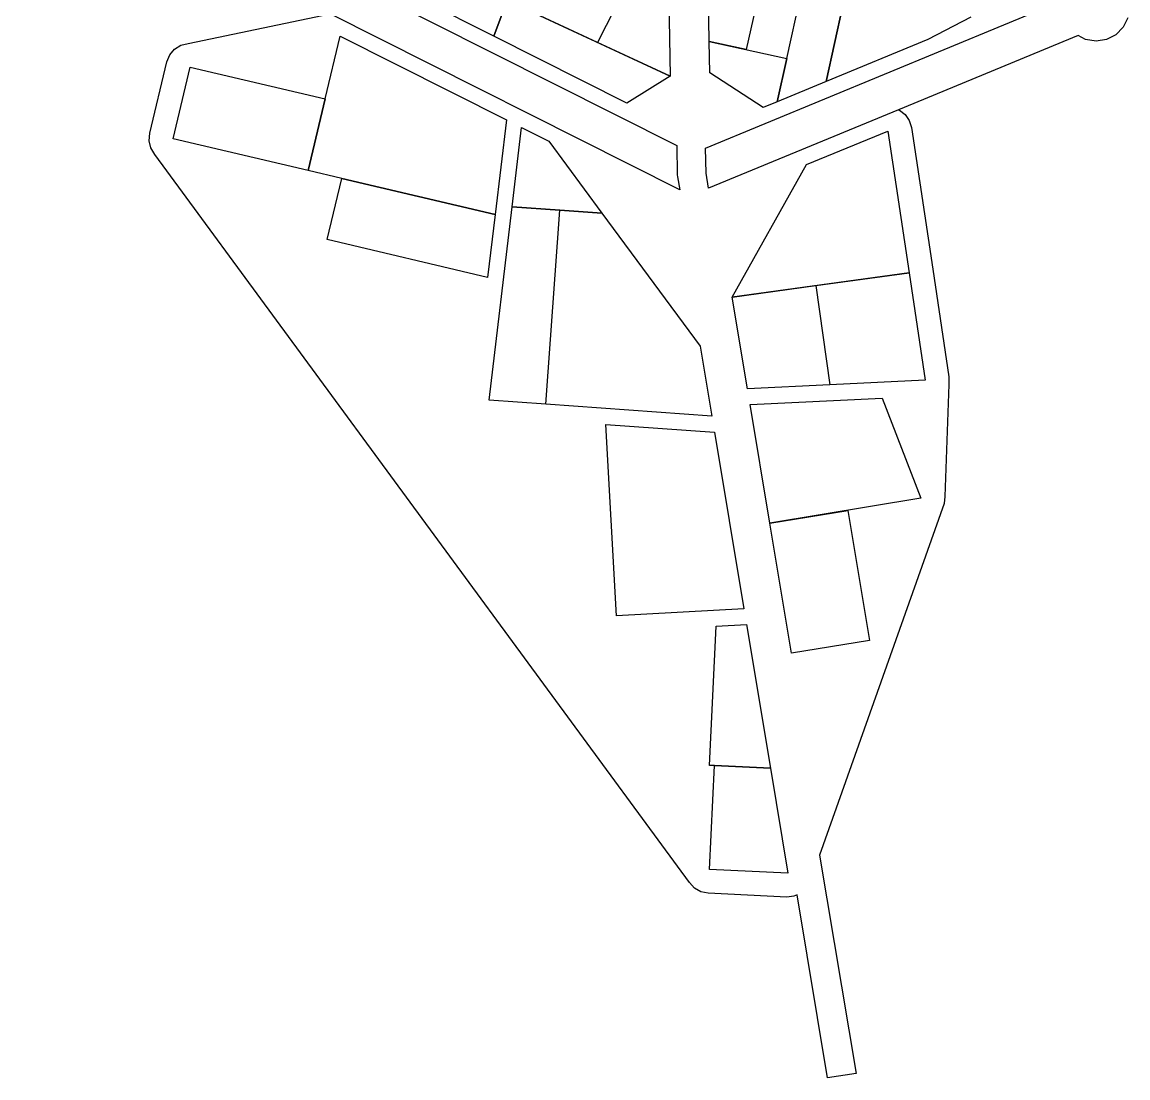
# Model space of a CAD drawing. Header units: inches. Extents: x 479068 to 481072, y 3926601 to 3928387.
# Drawn here: x 480300.9 to 480531.7, y 3927006 to 3927226.4 of the extents above; entities that cross this region are included whole.
import ezdxf

# ---------------------------------------------------------------- set-up
doc = ezdxf.new("R2010")
doc.units = ezdxf.units.IN
doc.header["$MEASUREMENT"] = 0

msp = doc.modelspace()

# ---------------------------------------------------------------- linework, layer by layer
for points in [[(480248.2, 3927236.91), (480334.75, 3927248.09), (480335.19, 3927248.96), (480336.74, 3927250.51), (480338.69, 3927251.51), (480340.86, 3927251.85), (480343.02, 3927251.51), (480344.97, 3927250.51), (480346.52, 3927248.96), (480347.51, 3927247.01), (480347.69, 3927245.88), (480437.53, 3927200.65), (480437.63, 3927194.56), (480437.67, 3927194.11), (480438.13, 3927191.39), (480365.14, 3927228.14)], [(480435.52, 3927250.74), (480420.95, 3927222.19)], [(480435.52, 3927250.74), (480436.13, 3927215.16)], [(480444.31, 3927222.39), (480444.08, 3927236.08)], [(480454.89, 3927233.72), (480452, 3927220.7), (480444.31, 3927222.39)], [(480403.01, 3927233.42), (480399.35, 3927223.49)], [(480460.47, 3927218.85), (480463.36, 3927231.86)], [(480399.35, 3927223.49), (480384.65, 3927230.89)], [(480399.35, 3927223.49), (480402.09, 3927230.92)], [(480402.09, 3927230.92), (480436.13, 3927215.16)], [(480420.95, 3927222.19), (480402.09, 3927230.92)], [(480483.81, 3927208.11), (480444.15, 3927191.73), (480443.63, 3927194.88), (480443.54, 3927200.13), (480518.27, 3927230.99)], [(480472.21, 3927229.92), (480468.68, 3927214)], [(480468.68, 3927214), (480472.21, 3927229.92)], [(480483.81, 3927208.11), (480484, 3927208.03), (480485.19, 3927207.1), (480486.04, 3927205.87), (480486.49, 3927204.43), (480490.95, 3927174.86), (480494.34, 3927152.4), (480494.31, 3927150.74), (480493.45, 3927127.37), (480493.34, 3927125.9), (480467.34, 3927052.55), (480474.94, 3927006.97), (480469.01, 3927006.03), (480462.65, 3927044.22), (480461.95, 3927043.93), (480460.48, 3927043.78), (480444.09, 3927044.57), (480442.56, 3927044.89), (480441.2, 3927045.66), (480440.15, 3927046.82), (480328.58, 3927198.81), (480327.76, 3927200.14), (480327.39, 3927201.67), (480327.51, 3927203.23), (480331.06, 3927218.15), (480331.66, 3927219.59), (480332.67, 3927220.78), (480334, 3927221.6), (480335.51, 3927221.97), (480365.14, 3927228.14)], [(480498.92, 3927227.47), (480489.91, 3927222.77), (480468.68, 3927214)], [(480531.68, 3927227.29), (480530.69, 3927225.34), (480529.14, 3927223.79), (480527.19, 3927222.79), (480525.03, 3927222.45), (480522.86, 3927222.79), (480521.3, 3927223.59), (480483.81, 3927208.11)], [(480364.09, 3927210.37), (480367.22, 3927223.48), (480401.94, 3927205.99), (480399.6, 3927186.27)], [(480436.13, 3927215.16), (480427.07, 3927209.53), (480399.35, 3927223.49)], [(480436.13, 3927215.16), (480420.95, 3927222.19)], [(480458.46, 3927209.78), (480455.53, 3927208.58), (480444.42, 3927215.81), (480444.31, 3927222.39)], [(480444.31, 3927222.39), (480460.47, 3927218.85)], [(480460.47, 3927218.85), (480460.47, 3927218.85), (480458.46, 3927209.78)], [(480458.46, 3927209.78), (480460.47, 3927218.85)], [(480360.54, 3927195.45), (480332.37, 3927202.07), (480335.93, 3927216.99), (480364.09, 3927210.37)], [(480468.68, 3927214), (480458.46, 3927209.78)], [(480364.09, 3927210.37), (480364.09, 3927210.37), (480360.54, 3927195.45)], [(480360.54, 3927195.45), (480364.09, 3927210.37)], [(480403.14, 3927187.89), (480405.1, 3927204.41), (480410.8, 3927201.54), (480421.86, 3927186.56)], [(480449.11, 3927168.98), (480464.58, 3927196.68), (480481.54, 3927203.68), (480486.01, 3927174.11)], [(480367.58, 3927193.8), (480360.54, 3927195.45)], [(480399.6, 3927186.27), (480398.04, 3927173.13), (480364.53, 3927181.01), (480367.58, 3927193.8)], [(480367.58, 3927193.8), (480367.58, 3927193.8), (480399.6, 3927186.27)], [(480399.6, 3927186.27), (480367.58, 3927193.8)], [(480410.2, 3927146.64), (480398.35, 3927147.48), (480403.14, 3927187.89)], [(480413.12, 3927187.18), (480403.14, 3927187.89)], [(480403.14, 3927187.89), (480413.12, 3927187.18)], [(480410.2, 3927146.64), (480413.12, 3927187.18)], [(480421.86, 3927186.56), (480442.4, 3927158.74), (480444.82, 3927144.18), (480410.2, 3927146.64)], [(480413.12, 3927187.18), (480413.12, 3927187.18)], [(480421.86, 3927186.56), (480413.12, 3927187.18)], [(480413.12, 3927187.18), (480421.86, 3927186.56)], [(480486.01, 3927174.11), (480449.11, 3927168.98)], [(480466.57, 3927171.41), (480486.01, 3927174.11)], [(480486.01, 3927174.11), (480489.39, 3927151.66), (480469.49, 3927150.7)], [(480449.11, 3927168.98), (480466.57, 3927171.41)], [(480466.57, 3927171.41), (480469.49, 3927150.7)], [(480469.49, 3927150.7), (480452.29, 3927149.87), (480449.11, 3927168.98)], [(480456.97, 3927121.83), (480452.84, 3927146.59), (480480.38, 3927147.92), (480488.47, 3927127.01), (480456.97, 3927121.83)], [(480422.68, 3927142.45), (480445.38, 3927140.84), (480451.53, 3927103.95), (480424.95, 3927102.46), (480422.68, 3927142.45)], [(480456.97, 3927121.83), (480473.19, 3927124.5), (480477.72, 3927097.32), (480461.49, 3927094.66), (480456.97, 3927121.83)], [(480445.38, 3927071.21), (480444.33, 3927071.26), (480445.74, 3927100.32), (480452.07, 3927100.68), (480457.08, 3927070.65)], [(480457.08, 3927070.65), (480460.72, 3927048.77), (480444.33, 3927049.56), (480445.38, 3927071.21)], [(480445.38, 3927071.21), (480445.38, 3927071.21), (480457.08, 3927070.65)], [(480457.08, 3927070.65), (480445.38, 3927071.21)]]:
    msp.add_lwpolyline(points)

doc.saveas('drawing.dxf')
